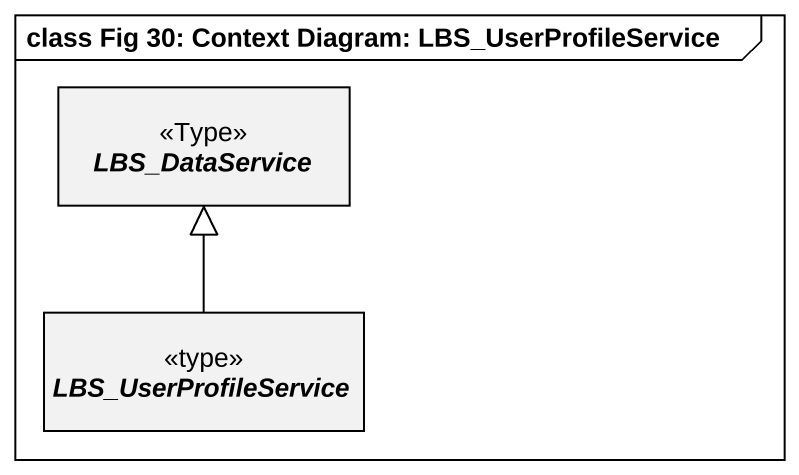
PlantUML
@startuml
mainframe class Fig 30: Context Diagram: LBS_UserProfileService
hide circle
hide empty members
abstract class LBS_DataService <<Type>>
abstract class LBS_UserProfileService <<type>>
LBS_UserProfileService -up-|> LBS_DataService
@enduml
